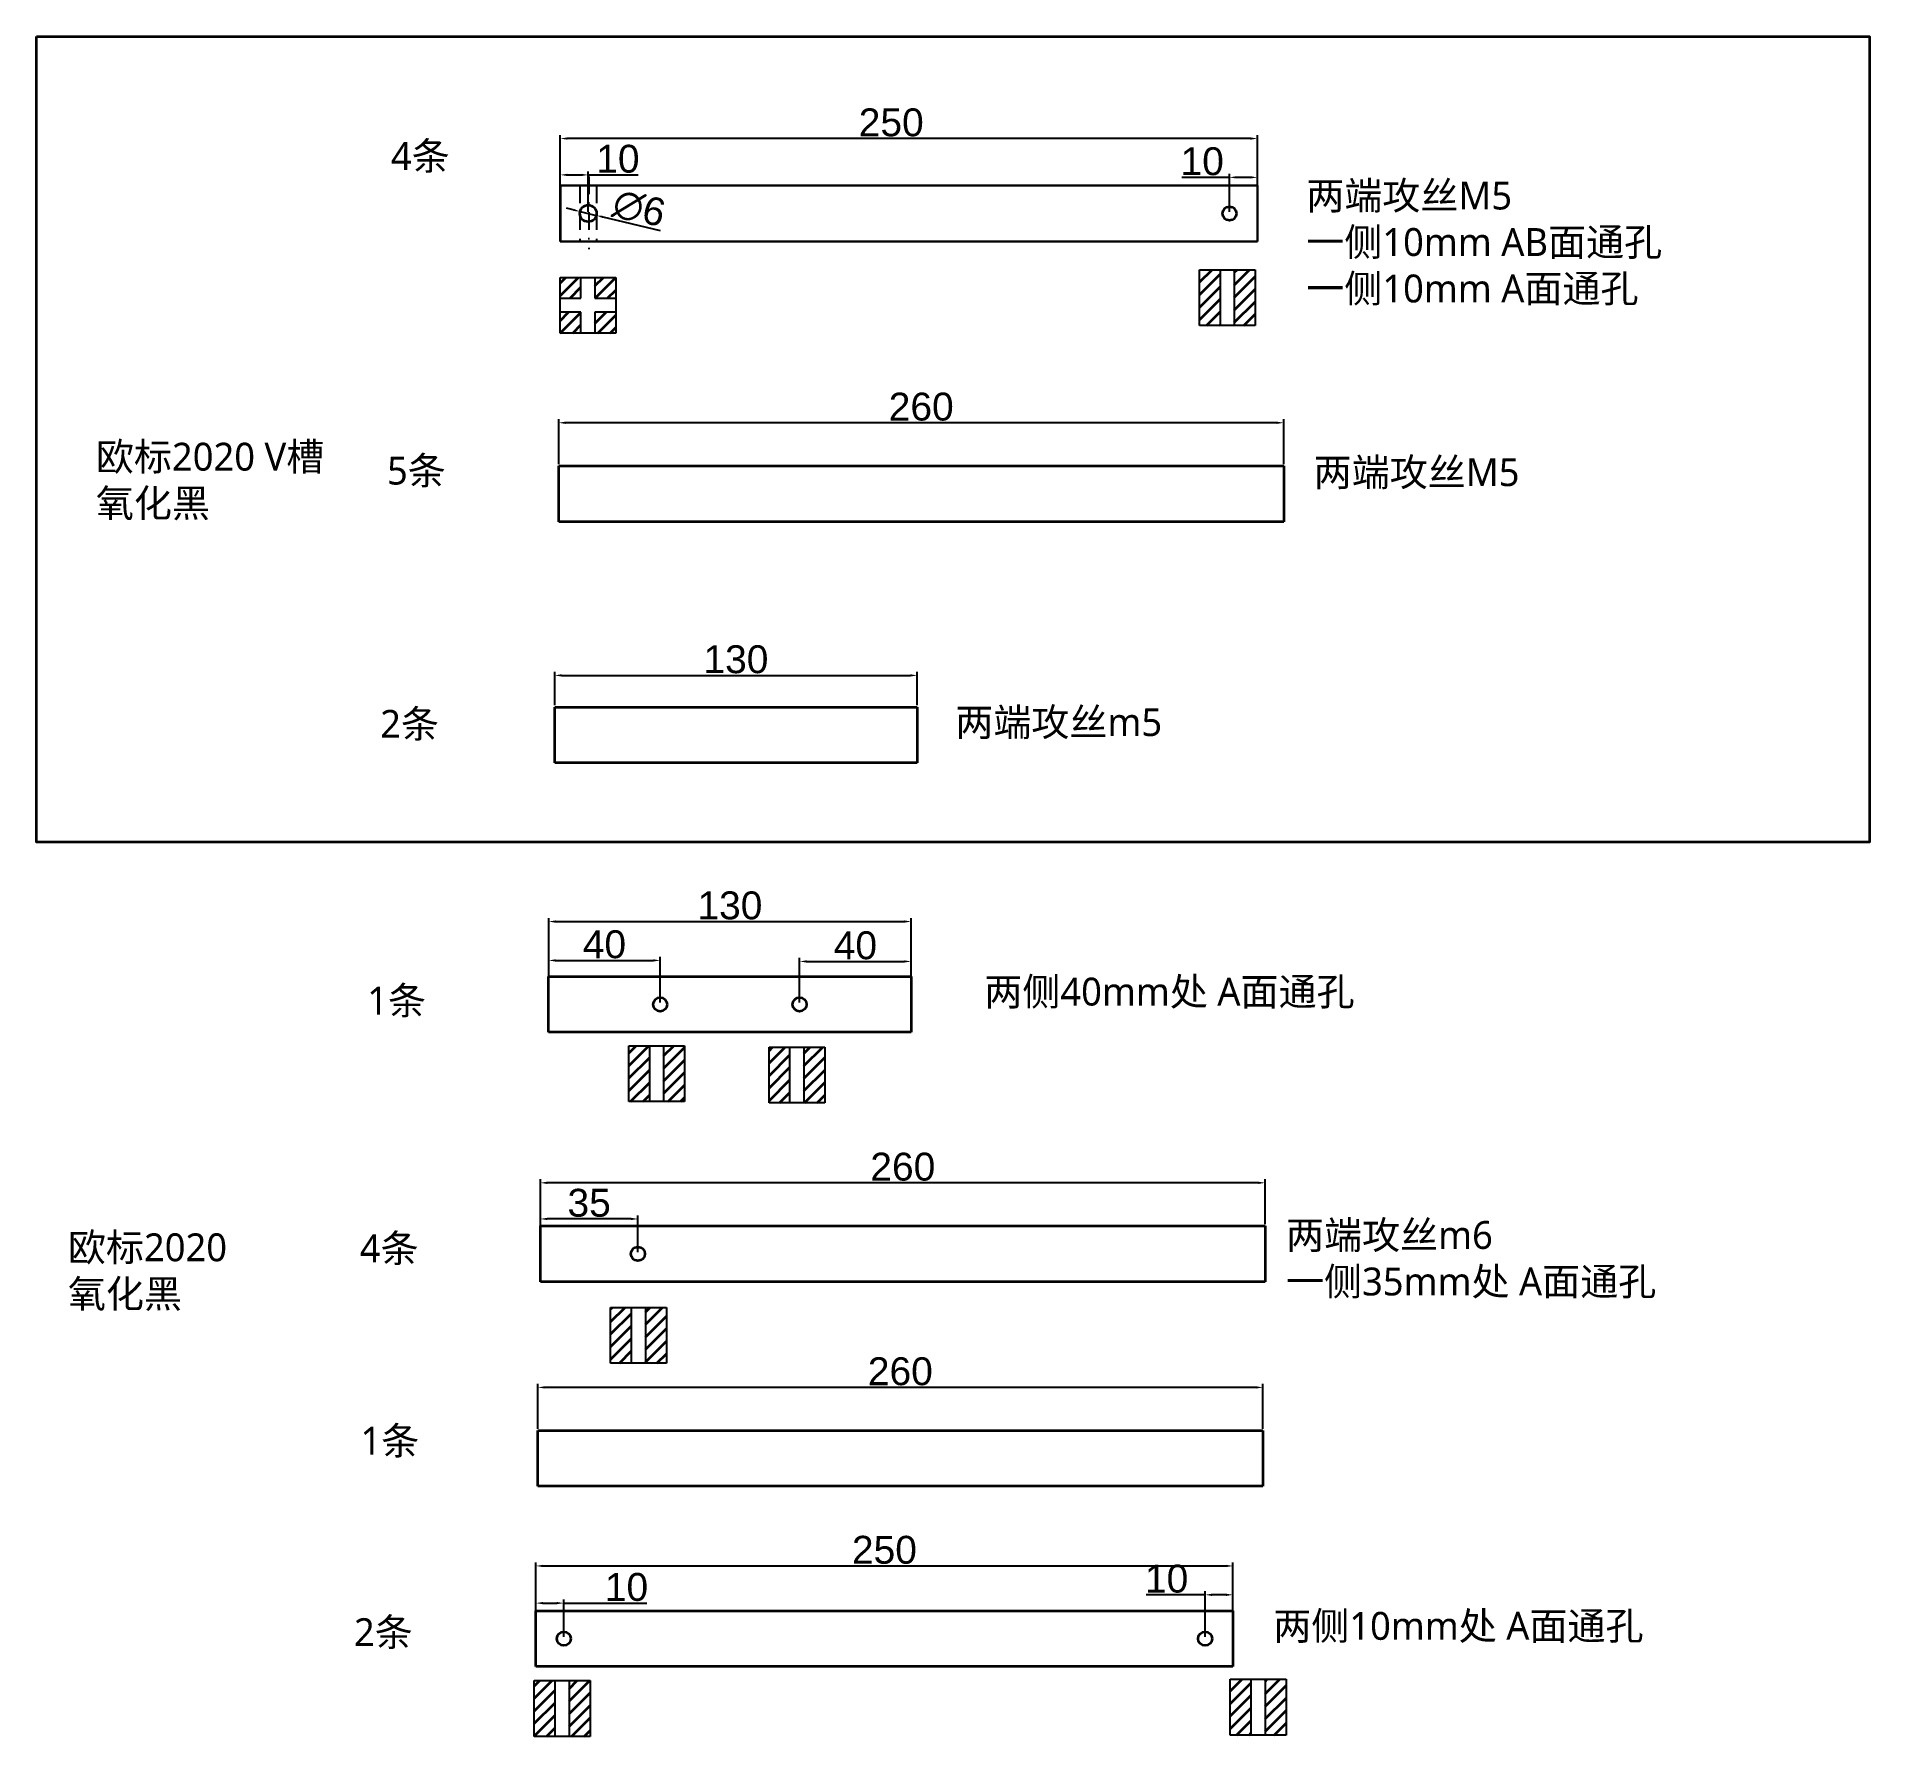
# Model space of a CAD drawing. Header units: millimetres. Extents: x 2192 to 2849, y 1077 to 1687.
import ezdxf

# ---------------------------------------------------------------- set-up
doc = ezdxf.new("R2010")
doc.units = ezdxf.units.MM
doc.linetypes.add('DASHDOT2', pattern=[12.7, 6.35, -3.175, 0, -3.175])
doc.linetypes.add('DASHED2', pattern=[9.525, 6.35, -3.175])
doc.styles.get("Standard").update_dxf_attribs({"font": 'arial.ttf'})
doc.dimstyles.new('ISO-25', dxfattribs={"dimtxt": 10, "dimasz": 2.5, "dimexe": 1.25, "dimexo": 0.625, "dimtad": 1, "dimtxsty": 'Standard', "dimcen": 2.5, "dimadec": 0, "dimazin": 0, "dimtfac": 1, "dimtmove": 0, "dimatfit": 3, "dimfxl": 1, "dimarcsym": 0})

# ---------------------------------------------------------------- blocks, each defined once
blk = doc.blocks.new('*D21')
at = {"color": 0, "lineweight": -2, "transparency": 16777216}
for p, q in [((2619.9, 1624.16), (2619.9, 1637.72)), ((2629.9, 1624.16), (2629.9, 1637.72)), ((2619.9, 1636.47), (2602.8, 1636.47)), ((2627.4, 1636.47), (2622.4, 1636.47))]:
    blk.add_line(p, q, dxfattribs=at)
at = {"color": 0, "lineweight": 35, "transparency": 16777216}
for points in [[(2622.4, 1636.89), (2622.4, 1636.05), (2619.9, 1636.47)], [(2627.4, 1636.89), (2627.4, 1636.05), (2629.9, 1636.47)]]:
    blk.add_solid(points, dxfattribs=at)
at = {"layer": 'Defpoints', "color": 0, "lineweight": 35, "transparency": 16777216}
for p in [(2629.9, 1636.47), (2619.9, 1623.53), (2629.9, 1623.53)]:
    blk.add_point(p, dxfattribs=at)
at = {"color": 0, "lineweight": 35, "transparency": 16777216, "insert": (2610.1, 1642.2), "char_height": 10, "attachment_point": 5}
blk.add_mtext('10', dxfattribs=at)
blk = doc.blocks.new('*D22')
at = {"color": 0, "lineweight": -2, "transparency": 16777216}
for p, q in [((2379.33, 1533.61), (2379.33, 1549.71)), ((2636.83, 1548.46), (2381.83, 1548.46)), ((2639.33, 1533.61), (2639.33, 1549.71))]:
    blk.add_line(p, q, dxfattribs=at)
at = {"color": 0, "lineweight": 35, "transparency": 16777216}
for points in [[(2381.83, 1548.87), (2381.83, 1548.04), (2379.33, 1548.46)], [(2636.83, 1548.87), (2636.83, 1548.04), (2639.33, 1548.46)]]:
    blk.add_solid(points, dxfattribs=at)
at = {"layer": 'Defpoints', "color": 0, "lineweight": 35, "transparency": 16777216}
for p in [(2379.33, 1548.46), (2379.33, 1532.98), (2639.33, 1532.98)]:
    blk.add_point(p, dxfattribs=at)
at = {"color": 0, "lineweight": 35, "transparency": 16777216, "insert": (2509.33, 1554.19), "char_height": 10, "attachment_point": 5}
blk.add_mtext('260', dxfattribs=at)
blk = doc.blocks.new('*D26')
at = {"color": 0, "lineweight": -2, "transparency": 16777216}
for p, q in [((2372.73, 1261.01), (2372.73, 1277.11)), ((2630.23, 1275.86), (2375.23, 1275.86)), ((2632.73, 1261.01), (2632.73, 1277.11))]:
    blk.add_line(p, q, dxfattribs=at)
at = {"color": 0, "lineweight": 35, "transparency": 16777216}
for points in [[(2375.23, 1276.27), (2375.23, 1275.44), (2372.73, 1275.86)], [(2630.23, 1276.27), (2630.23, 1275.44), (2632.73, 1275.86)]]:
    blk.add_solid(points, dxfattribs=at)
at = {"layer": 'Defpoints', "color": 0, "lineweight": 35, "transparency": 16777216}
for p in [(2372.73, 1275.86), (2372.73, 1260.38), (2632.73, 1260.38)]:
    blk.add_point(p, dxfattribs=at)
at = {"color": 0, "lineweight": 35, "transparency": 16777216, "insert": (2502.73, 1281.59), "char_height": 10, "attachment_point": 5}
blk.add_mtext('260', dxfattribs=at)
blk = doc.blocks.new('*D27')
at = {"color": 0, "lineweight": -2, "transparency": 16777216}
for p, q in [((2372.73, 1251.01), (2372.73, 1264.15)), ((2405.23, 1262.9), (2375.23, 1262.9)), ((2407.73, 1251.01), (2407.73, 1264.15))]:
    blk.add_line(p, q, dxfattribs=at)
at = {"color": 0, "lineweight": 35, "transparency": 16777216}
for points in [[(2375.23, 1263.31), (2375.23, 1262.48), (2372.73, 1262.9)], [(2405.23, 1263.31), (2405.23, 1262.48), (2407.73, 1262.9)]]:
    blk.add_solid(points, dxfattribs=at)
at = {"layer": 'Defpoints', "color": 0, "lineweight": 35, "transparency": 16777216}
for p in [(2372.73, 1262.9), (2372.73, 1250.38), (2407.73, 1250.38)]:
    blk.add_point(p, dxfattribs=at)
at = {"color": 0, "lineweight": 35, "transparency": 16777216, "insert": (2390.23, 1268.63), "char_height": 10, "attachment_point": 5}
blk.add_mtext('35', dxfattribs=at)
blk = doc.blocks.new('*D32')
at = {"color": 0, "lineweight": -2, "transparency": 16777216}
for p, q in [((2377.88, 1447.13), (2377.88, 1459.1)), ((2380.38, 1457.85), (2505.38, 1457.85)), ((2507.88, 1447.13), (2507.88, 1459.1))]:
    blk.add_line(p, q, dxfattribs=at)
at = {"color": 0, "lineweight": 35, "transparency": 16777216}
for points in [[(2380.38, 1458.26), (2380.38, 1457.43), (2377.88, 1457.85)], [(2505.38, 1458.26), (2505.38, 1457.43), (2507.88, 1457.85)]]:
    blk.add_solid(points, dxfattribs=at)
at = {"layer": 'Defpoints', "color": 0, "lineweight": 35, "transparency": 16777216}
for p in [(2507.88, 1457.85), (2377.88, 1446.51), (2507.88, 1446.51)]:
    blk.add_point(p, dxfattribs=at)
at = {"color": 0, "lineweight": 35, "transparency": 16777216, "insert": (2442.88, 1463.58), "char_height": 10, "attachment_point": 5}
blk.add_mtext('130', dxfattribs=at)
blk = doc.blocks.new('*D35')
at = {"color": 0, "lineweight": -2, "transparency": 16777216}
for p, q in [((2371.13, 1122.98), (2371.13, 1139.69)), ((2373.63, 1138.44), (2618.63, 1138.44)), ((2621.13, 1122.98), (2621.13, 1139.69))]:
    blk.add_line(p, q, dxfattribs=at)
at = {"color": 0, "lineweight": 35, "transparency": 16777216}
for points in [[(2373.63, 1138.86), (2373.63, 1138.03), (2371.13, 1138.44)], [(2618.63, 1138.86), (2618.63, 1138.03), (2621.13, 1138.44)]]:
    blk.add_solid(points, dxfattribs=at)
at = {"layer": 'Defpoints', "color": 0, "lineweight": 35, "transparency": 16777216}
for p in [(2621.13, 1138.44), (2371.13, 1122.36), (2621.13, 1122.36)]:
    blk.add_point(p, dxfattribs=at)
at = {"color": 0, "lineweight": 35, "transparency": 16777216, "insert": (2496.13, 1144.17), "char_height": 10, "attachment_point": 5}
blk.add_mtext('250', dxfattribs=at)
blk = doc.blocks.new('*D36')
at = {"color": 0, "lineweight": -2, "transparency": 16777216}
for p, q in [((2371.13, 1112.98), (2371.13, 1126.36)), ((2373.63, 1125.11), (2378.63, 1125.11)), ((2381.13, 1112.98), (2381.13, 1126.36)), ((2381.13, 1125.11), (2410.93, 1125.11))]:
    blk.add_line(p, q, dxfattribs=at)
at = {"color": 0, "lineweight": 35, "transparency": 16777216}
for points in [[(2373.63, 1125.53), (2373.63, 1124.7), (2371.13, 1125.11)], [(2378.63, 1125.53), (2378.63, 1124.7), (2381.13, 1125.11)]]:
    blk.add_solid(points, dxfattribs=at)
at = {"layer": 'Defpoints', "color": 0, "lineweight": 35, "transparency": 16777216}
for p in [(2371.13, 1125.11), (2371.13, 1112.36), (2381.13, 1112.36)]:
    blk.add_point(p, dxfattribs=at)
at = {"color": 0, "lineweight": 35, "transparency": 16777216, "insert": (2403.63, 1130.84), "char_height": 10, "attachment_point": 5}
blk.add_mtext('10', dxfattribs=at)
blk = doc.blocks.new('*D37')
at = {"color": 0, "lineweight": -2, "transparency": 16777216}
for p, q in [((2611.13, 1128.09), (2590.05, 1128.09)), ((2611.13, 1112.98), (2611.13, 1129.34)), ((2618.63, 1128.09), (2613.63, 1128.09)), ((2621.13, 1112.98), (2621.13, 1129.34))]:
    blk.add_line(p, q, dxfattribs=at)
at = {"color": 0, "lineweight": 35, "transparency": 16777216}
for points in [[(2613.63, 1128.5), (2613.63, 1127.67), (2611.13, 1128.09)], [(2618.63, 1128.5), (2618.63, 1127.67), (2621.13, 1128.09)]]:
    blk.add_solid(points, dxfattribs=at)
at = {"layer": 'Defpoints', "color": 0, "lineweight": 35, "transparency": 16777216}
for p in [(2621.13, 1128.09), (2611.13, 1112.36), (2621.13, 1112.36)]:
    blk.add_point(p, dxfattribs=at)
at = {"color": 0, "lineweight": 35, "transparency": 16777216, "insert": (2597.35, 1133.82), "char_height": 10, "attachment_point": 5}
blk.add_mtext('10', dxfattribs=at)
blk = doc.blocks.new('*D38')
at = {"color": 0, "lineweight": -2, "transparency": 16777216}
for p, q in [((2379.9, 1634.16), (2379.9, 1651.65)), ((2627.4, 1650.4), (2382.4, 1650.4)), ((2629.9, 1634.16), (2629.9, 1651.65))]:
    blk.add_line(p, q, dxfattribs=at)
at = {"color": 0, "lineweight": 35, "transparency": 16777216}
for points in [[(2382.4, 1650.82), (2382.4, 1649.99), (2379.9, 1650.4)], [(2627.4, 1650.82), (2627.4, 1649.99), (2629.9, 1650.4)]]:
    blk.add_solid(points, dxfattribs=at)
at = {"layer": 'Defpoints', "color": 0, "lineweight": 35, "transparency": 16777216}
for p in [(2379.9, 1650.4), (2379.9, 1633.53), (2629.9, 1633.53)]:
    blk.add_point(p, dxfattribs=at)
at = {"color": 0, "lineweight": 35, "transparency": 16777216, "insert": (2498.58, 1656.14), "char_height": 10, "attachment_point": 5}
blk.add_mtext('250', dxfattribs=at)
blk = doc.blocks.new('*D39')
at = {"color": 0, "lineweight": -2, "transparency": 16777216}
for p, q in [((2379.9, 1624.16), (2379.9, 1638.61)), ((2382.4, 1637.36), (2387.4, 1637.36)), ((2389.9, 1624.16), (2389.9, 1638.61)), ((2389.9, 1637.36), (2407.85, 1637.36))]:
    blk.add_line(p, q, dxfattribs=at)
at = {"color": 0, "lineweight": 35, "transparency": 16777216}
for points in [[(2382.4, 1637.77), (2382.4, 1636.94), (2379.9, 1637.36)], [(2387.4, 1637.77), (2387.4, 1636.94), (2389.9, 1637.36)]]:
    blk.add_solid(points, dxfattribs=at)
at = {"layer": 'Defpoints', "color": 0, "lineweight": 35, "transparency": 16777216}
for p in [(2379.9, 1637.36), (2379.9, 1623.53), (2389.9, 1623.53)]:
    blk.add_point(p, dxfattribs=at)
at = {"color": 0, "lineweight": 35, "transparency": 16777216, "insert": (2400.55, 1643.09), "char_height": 10, "attachment_point": 5}
blk.add_mtext('10', dxfattribs=at)
blk = doc.blocks.new('*D41')
at = {"color": 0, "lineweight": -2, "transparency": 16777216}
for p, q in [((2375.72, 1350.47), (2375.72, 1370.82)), ((2378.22, 1369.57), (2503.22, 1369.57)), ((2505.72, 1350.47), (2505.72, 1370.82))]:
    blk.add_line(p, q, dxfattribs=at)
at = {"color": 0, "lineweight": 35, "transparency": 16777216}
for points in [[(2378.22, 1369.98), (2378.22, 1369.15), (2375.72, 1369.57)], [(2503.22, 1369.98), (2503.22, 1369.15), (2505.72, 1369.57)]]:
    blk.add_solid(points, dxfattribs=at)
at = {"layer": 'Defpoints', "color": 0, "lineweight": 35, "transparency": 16777216}
for p in [(2505.72, 1369.57), (2375.72, 1349.85), (2505.72, 1349.85)]:
    blk.add_point(p, dxfattribs=at)
at = {"color": 0, "lineweight": 35, "transparency": 16777216, "insert": (2440.72, 1375.3), "char_height": 10, "attachment_point": 5}
blk.add_mtext('130', dxfattribs=at)
blk = doc.blocks.new('*D42')
at = {"color": 0, "lineweight": -2, "transparency": 16777216}
for p, q in [((2375.72, 1340.47), (2375.72, 1356.87)), ((2378.22, 1355.62), (2413.22, 1355.62)), ((2415.72, 1340.47), (2415.72, 1356.87))]:
    blk.add_line(p, q, dxfattribs=at)
at = {"color": 0, "lineweight": 35, "transparency": 16777216}
for points in [[(2378.22, 1356.03), (2378.22, 1355.2), (2375.72, 1355.62)], [(2413.22, 1356.03), (2413.22, 1355.2), (2415.72, 1355.62)]]:
    blk.add_solid(points, dxfattribs=at)
at = {"layer": 'Defpoints', "color": 0, "lineweight": 35, "transparency": 16777216}
for p in [(2415.72, 1355.62), (2375.72, 1339.85), (2415.72, 1339.85)]:
    blk.add_point(p, dxfattribs=at)
at = {"color": 0, "lineweight": 35, "transparency": 16777216, "insert": (2395.72, 1361.35), "char_height": 10, "attachment_point": 5}
blk.add_mtext('40', dxfattribs=at)
blk = doc.blocks.new('*D43')
at = {"color": 0, "lineweight": -2, "transparency": 16777216}
for p, q in [((2465.72, 1340.47), (2465.72, 1356.5)), ((2468.22, 1355.25), (2503.22, 1355.25)), ((2505.72, 1340.47), (2505.72, 1356.5))]:
    blk.add_line(p, q, dxfattribs=at)
at = {"color": 0, "lineweight": 35, "transparency": 16777216}
for points in [[(2468.22, 1355.67), (2468.22, 1354.84), (2465.72, 1355.25)], [(2503.22, 1355.67), (2503.22, 1354.84), (2505.72, 1355.25)]]:
    blk.add_solid(points, dxfattribs=at)
at = {"layer": 'Defpoints', "color": 0, "lineweight": 35, "transparency": 16777216}
for p in [(2505.72, 1355.25), (2465.72, 1339.85), (2505.72, 1339.85)]:
    blk.add_point(p, dxfattribs=at)
at = {"color": 0, "lineweight": 35, "transparency": 16777216, "insert": (2485.72, 1360.98), "char_height": 10, "attachment_point": 5}
blk.add_mtext('40', dxfattribs=at)
blk = doc.blocks.new('*D45')
at = {"color": 0, "lineweight": -2, "transparency": 16777216}
for p, q in [((2384.55, 1624.82), (2382.12, 1625.4)), ((2386.98, 1624.23), (2392.81, 1622.83)), ((2415.83, 1617.28), (2395.25, 1622.24))]:
    blk.add_line(p, q, dxfattribs=at)
at = {"color": 0, "lineweight": 35, "transparency": 16777216}
for points in [[(2384.65, 1625.22), (2384.45, 1624.41), (2386.98, 1624.23)], [(2395.34, 1622.65), (2395.15, 1621.84), (2392.81, 1622.83)]]:
    blk.add_solid(points, dxfattribs=at)
at = {"layer": 'Defpoints', "color": 0, "lineweight": 35, "transparency": 16777216}
for p in [(2386.98, 1624.23), (2392.81, 1622.83)]:
    blk.add_point(p, dxfattribs=at)
at = {"color": 0, "lineweight": 35, "transparency": 16777216, "insert": (2408.16, 1625.31), "char_height": 10, "attachment_point": 5, "rotation": 346.45635}
blk.add_mtext('∅6', dxfattribs=at)
blk = doc.blocks.new('*D48')
at = {"color": 0, "lineweight": -2, "transparency": 16777216}
for p, q in [((2371.84, 1187.63), (2371.84, 1203.73)), ((2631.84, 1187.63), (2631.84, 1203.73)), ((2629.34, 1202.48), (2374.34, 1202.48))]:
    blk.add_line(p, q, dxfattribs=at)
at = {"color": 0, "lineweight": 35, "transparency": 16777216}
for points in [[(2374.34, 1202.89), (2374.34, 1202.06), (2371.84, 1202.48)], [(2629.34, 1202.89), (2629.34, 1202.06), (2631.84, 1202.48)]]:
    blk.add_solid(points, dxfattribs=at)
at = {"layer": 'Defpoints', "color": 0, "lineweight": 35, "transparency": 16777216}
for p in [(2371.84, 1202.48), (2371.84, 1187), (2631.84, 1187)]:
    blk.add_point(p, dxfattribs=at)
at = {"color": 0, "lineweight": 35, "transparency": 16777216, "insert": (2501.84, 1208.21), "char_height": 10, "attachment_point": 5}
blk.add_mtext('260', dxfattribs=at)

msp = doc.modelspace()

# ---------------------------------------------------------------- hatches: boundary and pattern name
at = {"lineweight": 35, "true_color": 0x000000}
h = msp.add_hatch(dxfattribs=at)
h.set_pattern_fill('ANSI31', color=18)
h.paths.add_polyline_path([(2387.298, 1600.607), (2379.798, 1600.607), (2379.798, 1593.107), (2387.298, 1593.107)])
h.paths.add_polyline_path([(2399.798, 1600.607), (2392.298, 1600.607), (2392.298, 1593.107), (2399.798, 1593.107)])
h.paths.add_polyline_path([(2399.798, 1588.107), (2392.298, 1588.107), (2392.298, 1580.607), (2399.798, 1580.607)])
h.paths.add_polyline_path([(2387.298, 1588.107), (2379.798, 1588.107), (2379.798, 1580.607), (2387.298, 1580.607)])
h.paths.add_polyline_path([(2616.607, 1603.357), (2609.107, 1603.357), (2609.107, 1583.357), (2616.607, 1583.357)])
h.paths.add_polyline_path([(2629.107, 1603.357), (2621.607, 1603.357), (2621.607, 1583.357), (2629.107, 1583.357)])
h = msp.add_hatch(dxfattribs=at)
h.set_pattern_fill('ANSI31', color=18)
h.paths.add_polyline_path([(2411.944, 1325.012), (2404.444, 1325.012), (2404.444, 1305.012), (2411.944, 1305.012)])
h.paths.add_polyline_path([(2424.444, 1325.012), (2416.944, 1325.012), (2416.944, 1305.012), (2424.444, 1305.012)])
h.paths.add_polyline_path([(2462.266, 1324.524), (2454.766, 1324.524), (2454.766, 1304.524), (2462.266, 1304.524)])
h.paths.add_polyline_path([(2467.266, 1304.524), (2474.766, 1304.524), (2474.766, 1324.524), (2467.266, 1324.524)])
h.paths.add_polyline_path([(2417.927, 1231.18), (2410.427, 1231.18), (2410.427, 1211.18), (2417.927, 1211.18)])
h.paths.add_polyline_path([(2405.427, 1231.18), (2397.927, 1231.18), (2397.927, 1211.18), (2405.427, 1211.18)])
h.paths.add_polyline_path([(2378.041, 1097.326), (2370.541, 1097.326), (2370.541, 1077.326), (2378.041, 1077.326)])
h.paths.add_polyline_path([(2390.541, 1097.326), (2383.041, 1097.326), (2383.041, 1077.326), (2390.541, 1077.326)])
h.paths.add_polyline_path([(2627.673, 1097.801), (2620.173, 1097.801), (2620.173, 1077.801), (2627.673, 1077.801)])
h.paths.add_polyline_path([(2640.173, 1097.801), (2632.673, 1097.801), (2632.673, 1077.801), (2640.173, 1077.801)])

# ---------------------------------------------------------------- linework, layer by layer
at = {"color": 1, "linetype": 'DASHDOT2', "lineweight": 25}
msp.add_line((2390.18, 1636.838), (2390.18, 1610.675), dxfattribs=at)
at = {"lineweight": 30}
for p, q in [((2379.898, 1633.531), (2629.898, 1633.531)), ((2629.898, 1633.531), (2629.898, 1613.531)), ((2629.898, 1613.531), (2379.898, 1613.531))]:
    msp.add_line(p, q, dxfattribs=at)
at = {"color": 18, "lineweight": 35, "true_color": 0x000000}
for p, q in [((2379.898, 1633.531), (2379.898, 1613.531)), ((2379.334, 1532.984), (2639.334, 1532.984)), ((2379.334, 1512.984), (2379.334, 1532.984)), ((2639.334, 1532.984), (2639.334, 1512.984)), ((2639.334, 1512.984), (2379.334, 1512.984)), ((2377.881, 1426.507), (2377.881, 1446.507)), ((2377.881, 1446.507), (2507.881, 1446.507)), ((2507.881, 1446.507), (2507.881, 1426.507)), ((2507.881, 1426.507), (2377.881, 1426.507)), ((2375.716, 1329.847), (2375.716, 1349.847)), ((2375.716, 1349.847), (2505.716, 1349.847)), ((2505.716, 1349.847), (2505.716, 1329.847)), ((2505.716, 1329.847), (2375.716, 1329.847)), ((2372.73, 1260.383), (2632.73, 1260.383)), ((2372.73, 1240.383), (2372.73, 1260.383)), ((2632.73, 1260.383), (2632.73, 1240.383)), ((2632.73, 1240.383), (2372.73, 1240.383)), ((2371.842, 1187.003), (2631.842, 1187.003)), ((2371.842, 1167.003), (2371.842, 1187.003)), ((2631.842, 1187.003), (2631.842, 1167.003)), ((2631.842, 1167.003), (2371.842, 1167.003)), ((2371.135, 1102.356), (2371.135, 1122.356)), ((2371.135, 1122.356), (2621.135, 1122.356)), ((2621.135, 1122.356), (2621.135, 1102.356)), ((2621.135, 1102.356), (2371.135, 1102.356))]:
    msp.add_line(p, q, dxfattribs=at)
at = {"linetype": 'DASHED2', "lineweight": 25}
for p, q in [((2386.898, 1633.531), (2386.898, 1613.531)), ((2392.898, 1633.531), (2392.898, 1613.531))]:
    msp.add_line(p, q, dxfattribs=at)
at = {"lineweight": 25}
for p, q in [((2379.798, 1600.607), (2399.798, 1600.607)), ((2379.798, 1580.607), (2379.798, 1600.607)), ((2387.298, 1593.107), (2387.298, 1600.607)), ((2392.298, 1600.607), (2392.298, 1593.107)), ((2399.798, 1600.607), (2399.798, 1580.607)), ((2609.107, 1603.357), (2629.107, 1603.357)), ((2609.107, 1583.357), (2609.107, 1603.357)), ((2616.607, 1583.357), (2616.607, 1603.357)), ((2621.607, 1603.357), (2621.607, 1583.357)), ((2629.107, 1603.357), (2629.107, 1583.357)), ((2379.798, 1593.107), (2387.298, 1593.107)), ((2392.298, 1593.107), (2399.798, 1593.107)), ((2399.798, 1593.107), (2399.798, 1588.107)), ((2629.107, 1595.857), (2629.107, 1590.857)), ((2387.298, 1588.107), (2379.798, 1588.107)), ((2387.298, 1580.607), (2387.298, 1588.107)), ((2399.798, 1588.107), (2392.298, 1588.107)), ((2392.298, 1588.107), (2392.298, 1580.607)), ((2399.798, 1580.607), (2379.798, 1580.607)), ((2392.298, 1580.607), (2387.298, 1580.607)), ((2629.107, 1583.357), (2609.107, 1583.357)), ((2621.607, 1583.357), (2616.607, 1583.357)), ((2404.444, 1325.012), (2424.444, 1325.012)), ((2404.444, 1305.012), (2404.444, 1325.012)), ((2411.944, 1305.012), (2411.944, 1325.012)), ((2416.944, 1325.012), (2416.944, 1305.012)), ((2424.444, 1325.012), (2424.444, 1305.012)), ((2454.766, 1324.524), (2474.766, 1324.524)), ((2454.766, 1304.524), (2454.766, 1324.524)), ((2462.266, 1304.524), (2462.266, 1324.524)), ((2467.266, 1324.524), (2467.266, 1304.524)), ((2474.766, 1324.524), (2474.766, 1304.524)), ((2424.444, 1317.512), (2424.444, 1312.512)), ((2474.766, 1317.024), (2474.766, 1312.024)), ((2424.444, 1305.012), (2404.444, 1305.012)), ((2416.944, 1305.012), (2411.944, 1305.012)), ((2474.766, 1304.524), (2454.766, 1304.524)), ((2467.266, 1304.524), (2462.266, 1304.524)), ((2397.927, 1231.18), (2417.927, 1231.18)), ((2397.927, 1211.18), (2397.927, 1231.18)), ((2405.427, 1211.18), (2405.427, 1231.18)), ((2410.427, 1231.18), (2410.427, 1211.18)), ((2417.927, 1231.18), (2417.927, 1211.18)), ((2417.927, 1223.68), (2417.927, 1218.68)), ((2417.927, 1211.18), (2397.927, 1211.18)), ((2410.427, 1211.18), (2405.427, 1211.18)), ((2620.173, 1097.801), (2640.173, 1097.801)), ((2620.173, 1077.801), (2620.173, 1097.801)), ((2627.673, 1077.801), (2627.673, 1097.801)), ((2632.673, 1097.801), (2632.673, 1077.801)), ((2640.173, 1097.801), (2640.173, 1077.801)), ((2370.541, 1097.326), (2390.541, 1097.326)), ((2370.541, 1077.326), (2370.541, 1097.326)), ((2378.041, 1077.326), (2378.041, 1097.326)), ((2383.041, 1097.326), (2383.041, 1077.326)), ((2390.541, 1097.326), (2390.541, 1077.326)), ((2390.541, 1089.826), (2390.541, 1084.826)), ((2640.173, 1090.301), (2640.173, 1085.301)), ((2390.541, 1077.326), (2370.541, 1077.326)), ((2383.041, 1077.326), (2378.041, 1077.326)), ((2640.173, 1077.801), (2620.173, 1077.801)), ((2632.673, 1077.801), (2627.673, 1077.801))]:
    msp.add_line(p, q, dxfattribs=at)
at = {"color": 244, "lineweight": 35, "true_color": 0x991b1e}
msp.add_lwpolyline([(2192.087, 1686.943), (2849.371, 1686.943), (2849.371, 1398.006), (2192.087, 1398.006)], close=True, dxfattribs=at)
at = {"color": 18, "lineweight": 35, "true_color": 0x000000}
for centre, radius in [((2389.898, 1623.531), 3), ((2619.898, 1623.531), 2.5), ((2415.716, 1339.847), 2.5), ((2465.716, 1339.847), 2.5), ((2407.73, 1250.383), 2.5), ((2381.135, 1112.356), 2.5), ((2611.135, 1112.356), 2.5)]:
    msp.add_circle(centre, radius, dxfattribs=at)

# ---------------------------------------------------------------- texts
at = {"color": 18, "lineweight": 35, "true_color": 0x000000, "char_height": 10, "attachment_point": 1}
for s, width, heights, insert in [('{\\fMicrosoft YaHei|b0|i0|c134|p34;4条}', 81.55576, [12.873], (2319.15, 1649.136)), ('{\\fMicrosoft YaHei|b0|i0|c134|p34;欧标2020 V槽\\P氧化黑}', 93.7942, [57.407], (2213.326, 1541.291)), ('{\\fMicrosoft YaHei|b0|i0|c134|p34;5条}', 81.55576, [12.873], (2317.729, 1536.294)), ('{\\fMicrosoft YaHei|b0|i0|c134|p34;2条}', 81.55576, [12.873], (2315.291, 1445.469)), ('{\\fMicrosoft YaHei|b0|i0|c134|p34;1条}', 81.55576, [12.873], (2310.647, 1346.222)), ('{\\fMicrosoft YaHei|b0|i0|c134|p34;欧标2020\\P氧化黑}', 81.55576, [57.407], (2203.293, 1257.723)), ('{\\fMicrosoft YaHei|b0|i0|c134|p34;4条}', 81.55576, [12.873], (2307.971, 1257.372)), ('{\\fMicrosoft YaHei|b0|i0|c134|p34;1条}', 81.55576, [12.873], (2308.236, 1188.341)), ('{\\fMicrosoft YaHei|b0|i0|c134|p34;2条}', 81.55576, [12.873], (2305.888, 1119.695))]:
    msp.add_mtext_dynamic_manual_height_columns(s, width=width, gutter_width=12.5, heights=heights, dxfattribs=dict(at, insert=insert))
at = {"lineweight": 25, "char_height": 10, "attachment_point": 1}
for s, width, insert in [('{\\fMicrosoft YaHei|b0|i0|c134|p34;两端攻丝M5 \\P一侧10mm AB面通孔\\P一侧10mm A面通孔}', 228.28189, (2647.423, 1634.953)), ('{\\fMicrosoft YaHei|b0|i0|c134|p34;两端攻丝M5}', 196.01216, (2650.068, 1535.745)), ('{\\fMicrosoft YaHei|b0|i0|c134|p34;两端攻丝m5}', 196.01216, (2521.549, 1446.095)), ('{\\fMicrosoft YaHei|b0|i0|c134|p34;两侧40mm处 A面通孔}', 196.01216, (2531.959, 1349.435)), ('{\\fMicrosoft YaHei|b0|i0|c134|p34;两端攻丝m6\\P一侧35mm处 A面通孔}', 247.79868, (2640.154, 1262.135)), ('{\\fMicrosoft YaHei|b0|i0|c134|p34;两侧10mm处 A面通孔}', 196.01216, (2635.579, 1121.944))]:
    msp.add_mtext_dynamic_manual_height_columns(s, width=width, gutter_width=12.5, heights=[0], dxfattribs=dict(at, insert=insert))

# ---------------------------------------------------------------- dimensions: what is measured, and where the dimension line sits
at = {"color": 18, "lineweight": 35, "true_color": 0x000000}
for base, p1, p2, picture, middle in [((2379.898, 1650.405), (2629.898, 1633.531), (2379.898, 1633.531), '*D38', (2498.58, 1650.405)), ((2379.898, 1637.356), (2389.898, 1623.531), (2379.898, 1623.531), '*D39', (2400.547, 1637.356)), ((2629.898, 1636.471), (2619.898, 1623.531), (2629.898, 1623.531), '*D21', (2610.099, 1636.471)), ((2505.716, 1369.566), (2375.716, 1349.847), (2505.716, 1349.847), '*D41', (2440.716, 1369.566)), ((2415.716, 1355.615), (2375.716, 1339.847), (2415.716, 1339.847), '*D42', (2395.716, 1355.615)), ((2371.135, 1125.113), (2381.135, 1112.356), (2371.135, 1112.356), '*D36', (2403.635, 1125.113)), ((2621.135, 1128.087), (2611.135, 1112.356), (2621.135, 1112.356), '*D37', (2597.345, 1128.087))]:
    dim = msp.add_linear_dim(base=base, p1=p1, p2=p2, dimstyle='ISO-25', dxfattribs=at)
    dim.commit()
    dim.dimension.update_dxf_attribs({"geometry": picture, "text_midpoint": middle, "dimtype": 160})
dim = msp.add_diameter_dim_2p(p1=(2386.982, 1624.234), p2=(2392.815, 1622.829), dimstyle='ISO-25', dxfattribs=at)
dim.commit()
dim.dimension.update_dxf_attribs({"geometry": '*D45', "text_midpoint": (2406.755, 1619.471), "dimtype": 163})
for base, p1, p2, picture, middle in [((2379.334, 1548.457), (2639.334, 1532.984), (2379.334, 1532.984), '*D22', (2509.334, 1554.188)), ((2507.881, 1457.845), (2377.881, 1446.507), (2507.881, 1446.507), '*D32', (2442.881, 1463.579)), ((2505.716, 1355.252), (2465.716, 1339.847), (2505.716, 1339.847), '*D43', (2485.716, 1360.983)), ((2372.73, 1275.855), (2632.73, 1260.383), (2372.73, 1260.383), '*D26', (2502.73, 1281.586)), ((2372.73, 1262.896), (2407.73, 1250.383), (2372.73, 1250.383), '*D27', (2390.23, 1268.63)), ((2371.842, 1202.475), (2631.842, 1187.003), (2371.842, 1187.003), '*D48', (2501.842, 1208.206)), ((2621.135, 1138.442), (2371.135, 1122.356), (2621.135, 1122.356), '*D35', (2496.135, 1144.173))]:
    dim = msp.add_linear_dim(base=base, p1=p1, p2=p2, dimstyle='ISO-25', dxfattribs=at)
    dim.commit()
    dim.dimension.update_dxf_attribs({"geometry": picture, "text_midpoint": middle})

doc.saveas('drawing.dxf')
